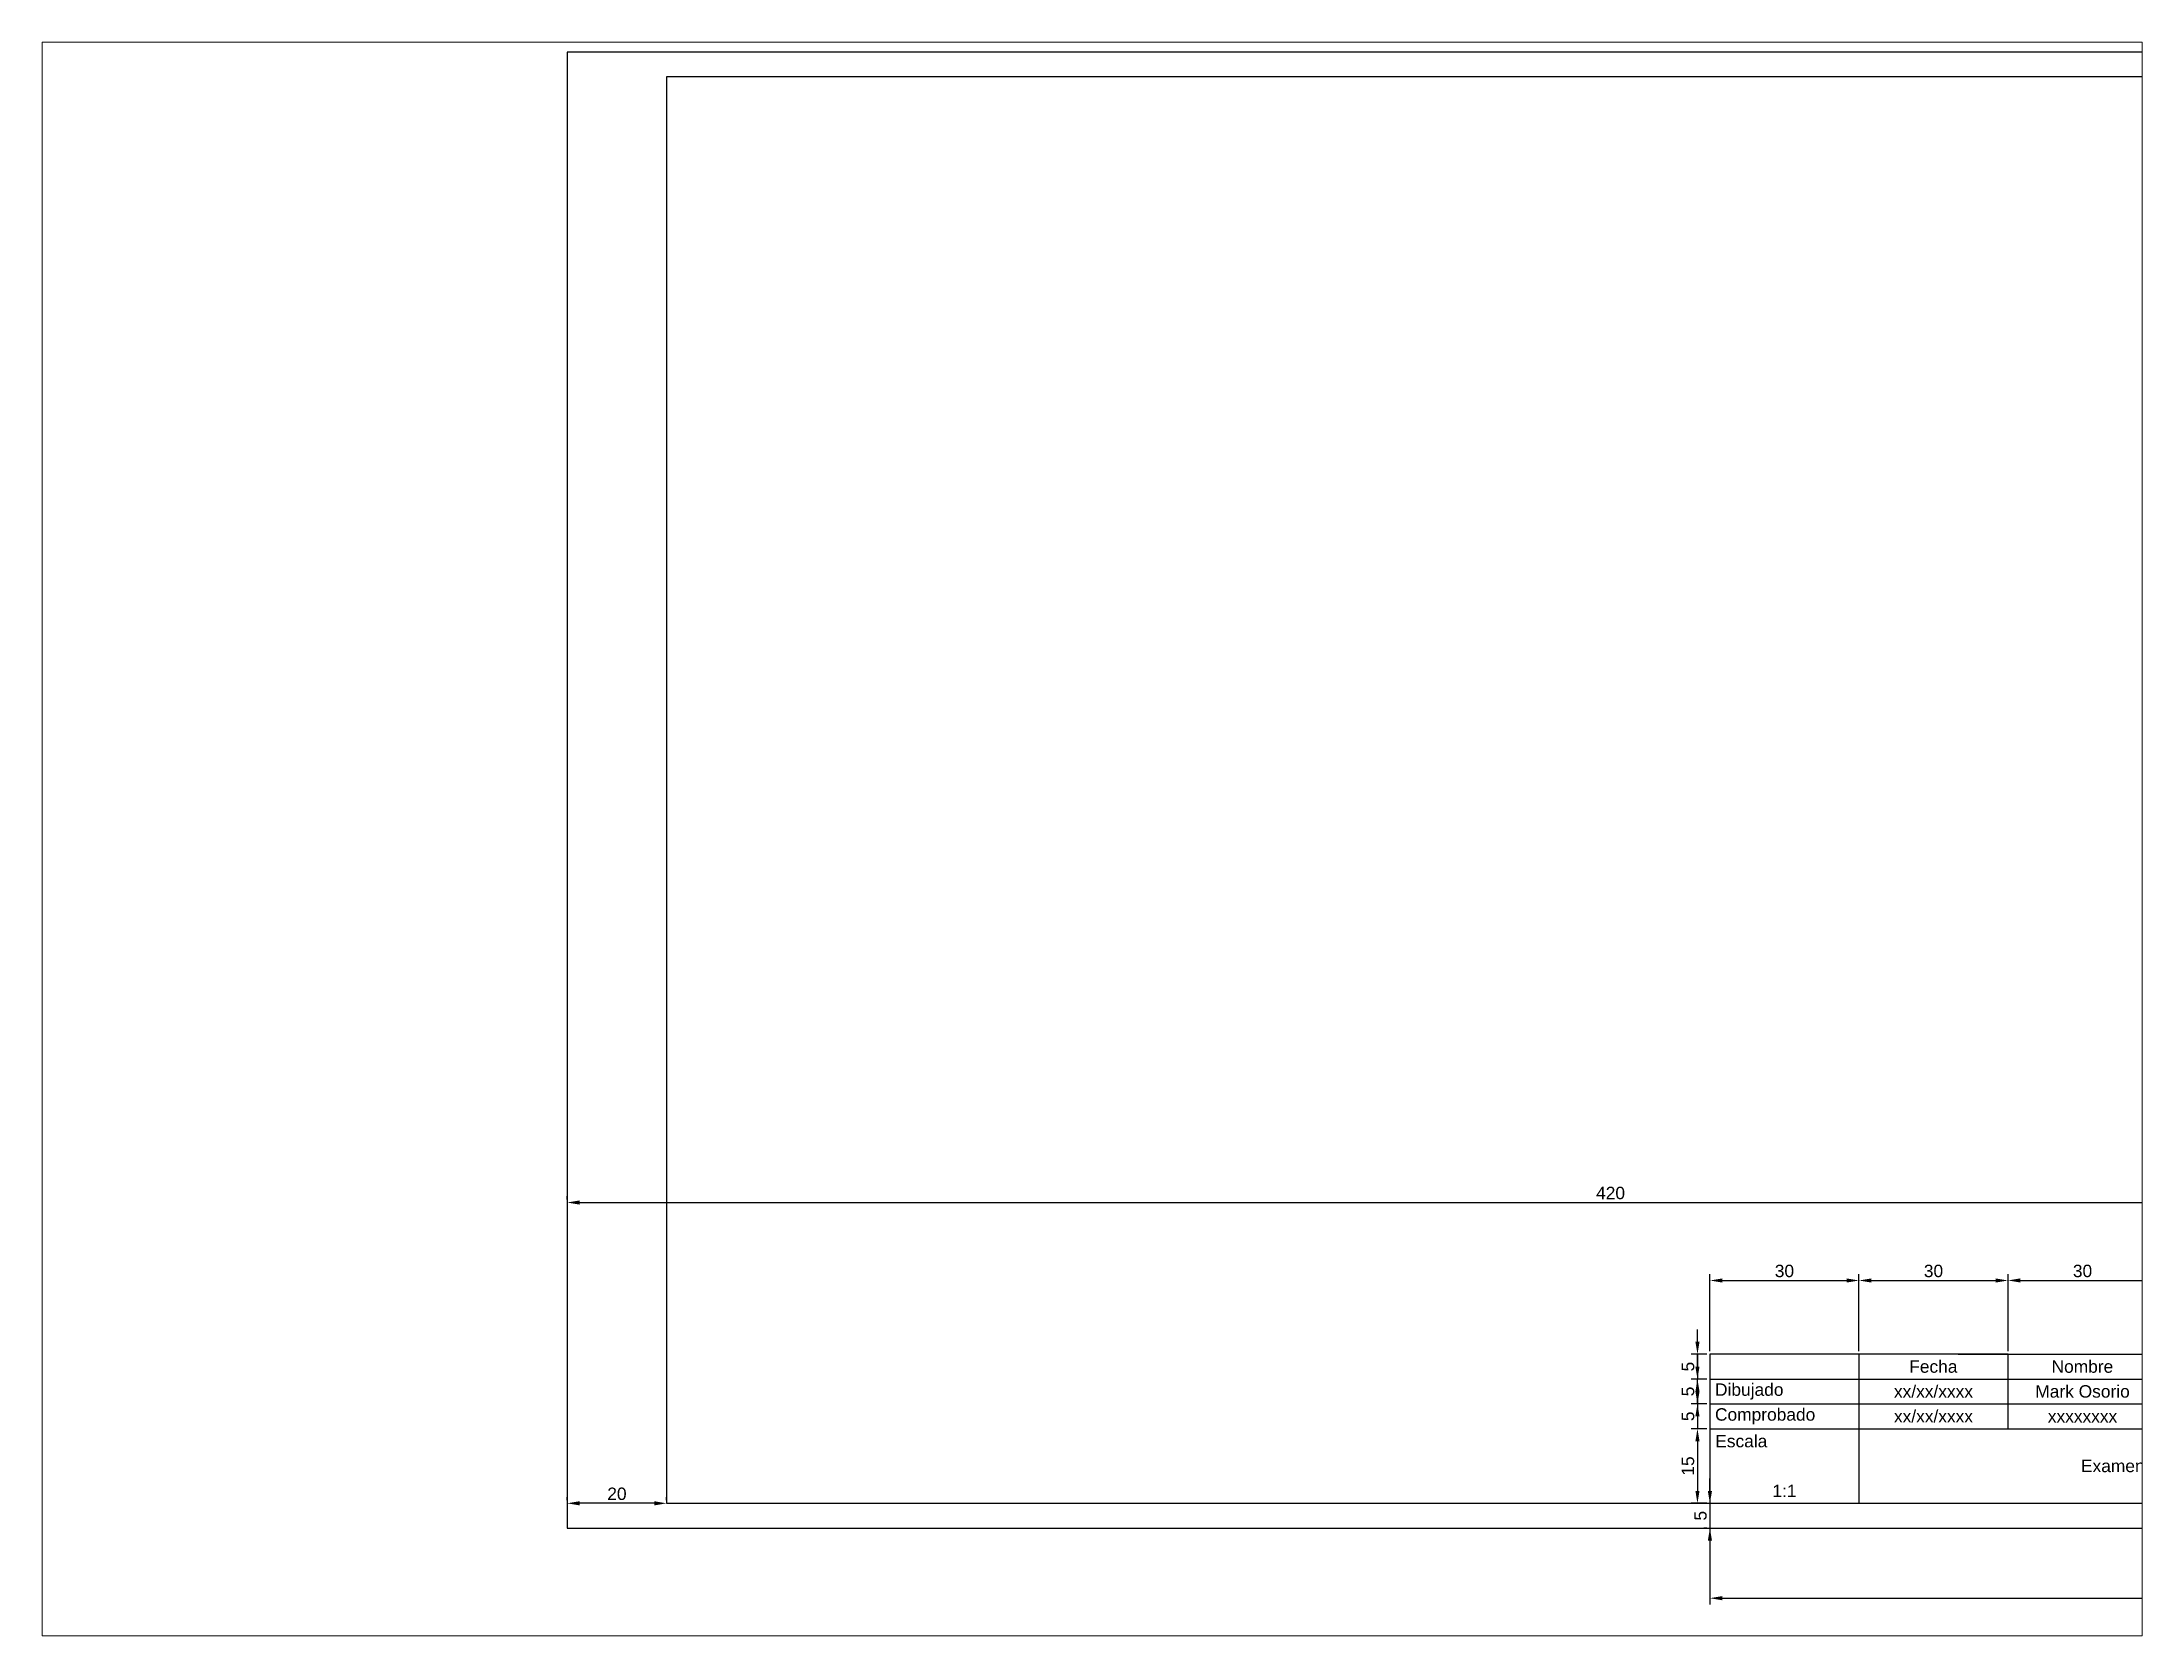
# Paper-space layout 'Presentación1' of a CAD drawing. Header units: millimetres. Extents: x 26 to 231, y 20 to 176.
# The model-space entities are those that its viewports show. They can reach past a viewport. Long polylines and large blocks are cut down to what shows.
import ezdxf

# ---------------------------------------------------------------- set-up
doc = ezdxf.new("R2010")
doc.units = ezdxf.units.MM
for name, color, linetype in [('Caj_Borde', 2, 'Continuous'), ('caj_Texto_Editar', 6, 'Continuous'), ('Caj_Texto_Fijo', 7, 'Continuous'), ('Cajetin', 7, 'Continuous'), ('Cotas', 3, 'Continuous')]:
    doc.layers.add(name, color=color, linetype=linetype)
doc.styles.get("Standard").update_dxf_attribs({"font": 'arial.ttf'})
doc.dimstyles.new('ISO-25', dxfattribs={"dimtxt": 2.5, "dimasz": 2.5, "dimexe": 1.25, "dimexo": 0.625, "dimtad": 1, "dimtxsty": 'Standard', "dimcen": 2.5, "dimadec": 0, "dimazin": 0, "dimtfac": 1, "dimtmove": 0, "dimatfit": 3, "dimfxl": 1, "dimarcsym": 0})

# ---------------------------------------------------------------- blocks, each defined once
blk = doc.blocks.new('*D0')
at = {"layer": 'Cotas', "color": 0, "lineweight": -2, "transparency": 16777216}
for p, q in [((230, 35.62), (230, 51.08)), ((260, 35.62), (260, 51.08)), ((232.5, 49.83), (257.5, 49.83))]:
    blk.add_line(p, q, dxfattribs=at)
at = {"layer": 'Cotas', "color": 0, "transparency": 16777216}
for points in [[(232.5, 50.25), (232.5, 49.42), (230, 49.83)], [(257.5, 50.25), (257.5, 49.42), (260, 49.83)]]:
    blk.add_solid(points, dxfattribs=at)
at = {"layer": 'Defpoints', "color": 0, "transparency": 16777216}
for p in [(260, 49.83), (230, 35), (260, 35)]:
    blk.add_point(p, dxfattribs=at)
at = {"layer": 'Cotas', "color": 0, "transparency": 16777216, "insert": (245, 51.74), "char_height": 2.5, "attachment_point": 5}
blk.add_mtext('30', dxfattribs=at)
blk = doc.blocks.new('*D1')
at = {"layer": 'Cotas', "color": 0, "lineweight": -2, "transparency": 16777216}
for p, q in [((260, 35.62), (260, 51.08)), ((290, 35.62), (290, 51.08)), ((262.5, 49.83), (287.5, 49.83))]:
    blk.add_line(p, q, dxfattribs=at)
at = {"layer": 'Cotas', "color": 0, "transparency": 16777216}
for points in [[(262.5, 50.25), (262.5, 49.42), (260, 49.83)], [(287.5, 50.25), (287.5, 49.42), (290, 49.83)]]:
    blk.add_solid(points, dxfattribs=at)
at = {"layer": 'Defpoints', "color": 0, "transparency": 16777216}
for p in [(290, 49.83), (260, 35), (290, 35)]:
    blk.add_point(p, dxfattribs=at)
at = {"layer": 'Cotas', "color": 0, "transparency": 16777216, "insert": (275, 51.74), "char_height": 2.5, "attachment_point": 5}
blk.add_mtext('30', dxfattribs=at)
blk = doc.blocks.new('*D2')
at = {"layer": 'Cotas', "color": 0, "lineweight": -2, "transparency": 16777216}
for p, q in [((290, 35.62), (290, 51.09)), ((320, 35.62), (320, 51.09)), ((292.5, 49.84), (317.5, 49.84))]:
    blk.add_line(p, q, dxfattribs=at)
at = {"layer": 'Cotas', "color": 0, "transparency": 16777216}
for points in [[(292.5, 50.26), (292.5, 49.42), (290, 49.84)], [(317.5, 50.26), (317.5, 49.42), (320, 49.84)]]:
    blk.add_solid(points, dxfattribs=at)
at = {"layer": 'Defpoints', "color": 0, "transparency": 16777216}
for p in [(320, 49.84), (290, 35), (320, 35)]:
    blk.add_point(p, dxfattribs=at)
at = {"layer": 'Cotas', "color": 0, "transparency": 16777216, "insert": (305, 51.74), "char_height": 2.5, "attachment_point": 5}
blk.add_mtext('30', dxfattribs=at)
blk = doc.blocks.new('*D5')
at = {"layer": 'Cotas', "color": 0, "lineweight": -2, "transparency": 16777216}
for p, q in [((227.49, 37.5), (227.49, 40)), ((229.38, 35), (226.24, 35)), ((227.49, 35), (227.49, 30)), ((229.38, 30), (226.24, 30)), ((227.49, 27.5), (227.49, 25))]:
    blk.add_line(p, q, dxfattribs=at)
at = {"layer": 'Cotas', "color": 0, "transparency": 16777216}
for points in [[(227.08, 37.5), (227.91, 37.5), (227.49, 35)], [(227.08, 27.5), (227.91, 27.5), (227.49, 30)]]:
    blk.add_solid(points, dxfattribs=at)
at = {"layer": 'Defpoints', "color": 0, "transparency": 16777216}
for p in [(230, 35), (227.49, 30), (230, 30)]:
    blk.add_point(p, dxfattribs=at)
at = {"layer": 'Cotas', "color": 0, "transparency": 16777216, "insert": (225.6, 32.5), "char_height": 2.5, "attachment_point": 5, "rotation": 90}
blk.add_mtext('5', dxfattribs=at)
blk = doc.blocks.new('*D6')
at = {"layer": 'Cotas', "color": 0, "lineweight": -2, "transparency": 16777216}
for p, q in [((227.49, 32.5), (227.49, 35)), ((229.38, 30), (226.24, 30)), ((227.49, 25), (227.49, 30)), ((229.38, 25), (226.24, 25)), ((227.49, 22.5), (227.49, 20))]:
    blk.add_line(p, q, dxfattribs=at)
at = {"layer": 'Cotas', "color": 0, "transparency": 16777216}
for points in [[(227.08, 32.5), (227.91, 32.5), (227.49, 30)], [(227.08, 22.5), (227.91, 22.5), (227.49, 25)]]:
    blk.add_solid(points, dxfattribs=at)
at = {"layer": 'Defpoints', "color": 0, "transparency": 16777216}
for p in [(227.49, 30), (230, 30), (230, 25)]:
    blk.add_point(p, dxfattribs=at)
at = {"layer": 'Cotas', "color": 0, "transparency": 16777216, "insert": (225.6, 27.5), "char_height": 2.5, "attachment_point": 5, "rotation": 90}
blk.add_mtext('5', dxfattribs=at)
blk = doc.blocks.new('*D7')
at = {"layer": 'Cotas', "color": 0, "lineweight": -2, "transparency": 16777216}
for p, q in [((227.49, 27.5), (227.49, 30)), ((226.87, 25), (226.24, 25)), ((227.49, 25), (227.49, 20)), ((229.38, 20), (226.24, 20)), ((227.49, 17.5), (227.49, 15))]:
    blk.add_line(p, q, dxfattribs=at)
at = {"layer": 'Cotas', "color": 0, "transparency": 16777216}
for points in [[(227.08, 27.5), (227.91, 27.5), (227.49, 25)], [(227.08, 17.5), (227.91, 17.5), (227.49, 20)]]:
    blk.add_solid(points, dxfattribs=at)
at = {"layer": 'Defpoints', "color": 0, "transparency": 16777216}
for p in [(227.49, 25), (227.49, 20), (230, 20)]:
    blk.add_point(p, dxfattribs=at)
at = {"layer": 'Cotas', "color": 0, "transparency": 16777216, "insert": (225.6, 22.5), "char_height": 2.5, "attachment_point": 5, "rotation": 90}
blk.add_mtext('5', dxfattribs=at)
blk = doc.blocks.new('*D8')
at = {"layer": 'Cotas', "color": 0, "lineweight": -2, "transparency": 16777216}
for p, q in [((229.38, 20), (226.24, 20)), ((227.49, 17.5), (227.49, 7.5)), ((229.38, 5), (226.24, 5))]:
    blk.add_line(p, q, dxfattribs=at)
at = {"layer": 'Cotas', "color": 0, "transparency": 16777216}
for points in [[(227.08, 17.5), (227.91, 17.5), (227.49, 20)], [(227.08, 7.5), (227.91, 7.5), (227.49, 5)]]:
    blk.add_solid(points, dxfattribs=at)
at = {"layer": 'Defpoints', "color": 0, "transparency": 16777216}
for p in [(230, 20), (227.49, 5), (230, 5)]:
    blk.add_point(p, dxfattribs=at)
at = {"layer": 'Cotas', "color": 0, "transparency": 16777216, "insert": (225.59, 12.5), "char_height": 2.5, "attachment_point": 5, "rotation": 90}
blk.add_mtext('15', dxfattribs=at)
blk = doc.blocks.new('*D9')
at = {"layer": 'Cotas', "color": 0, "lineweight": -2, "transparency": 16777216}
for p, q in [((230, 7.5), (230, 10)), ((229.38, 5), (228.75, 5)), ((230, 5), (230, 0)), ((229.38, 0), (228.75, 0)), ((230, -2.5), (230, -5))]:
    blk.add_line(p, q, dxfattribs=at)
at = {"layer": 'Cotas', "color": 0, "transparency": 16777216}
for points in [[(229.58, 7.5), (230.42, 7.5), (230, 5)], [(229.58, -2.5), (230.42, -2.5), (230, 0)]]:
    blk.add_solid(points, dxfattribs=at)
at = {"layer": 'Defpoints', "color": 0, "transparency": 16777216}
for p in [(230, 5), (230, 0), (230, 0)]:
    blk.add_point(p, dxfattribs=at)
at = {"layer": 'Cotas', "color": 0, "transparency": 16777216, "insert": (228.1, 2.5), "char_height": 2.5, "attachment_point": 5, "rotation": 90}
blk.add_mtext('5', dxfattribs=at)
blk = doc.blocks.new('*D10')
at = {"layer": 'Cotas', "color": 0, "lineweight": -2, "transparency": 16777216}
for p, q in [((0, 5.62), (0, 6.25)), ((17.5, 5), (2.5, 5)), ((20, 5.62), (20, 6.25))]:
    blk.add_line(p, q, dxfattribs=at)
at = {"layer": 'Cotas', "color": 0, "transparency": 16777216}
for points in [[(2.5, 5.42), (2.5, 4.58), (0, 5)], [(17.5, 5.42), (17.5, 4.58), (20, 5)]]:
    blk.add_solid(points, dxfattribs=at)
at = {"layer": 'Defpoints', "color": 0, "transparency": 16777216}
for p in [(0, 5), (0, 5), (20, 5)]:
    blk.add_point(p, dxfattribs=at)
at = {"layer": 'Cotas', "color": 0, "transparency": 16777216, "insert": (10, 6.9), "char_height": 2.5, "attachment_point": 5}
blk.add_mtext('20', dxfattribs=at)
blk = doc.blocks.new('*D11')
at = {"layer": 'Cotas', "color": 0, "lineweight": -2, "transparency": 16777216}
for p, q in [((0, 66.15), (0, 66.77)), ((2.5, 65.52), (417.5, 65.52)), ((420, 66.15), (420, 66.77))]:
    blk.add_line(p, q, dxfattribs=at)
at = {"layer": 'Cotas', "color": 0, "transparency": 16777216}
for points in [[(2.5, 65.94), (2.5, 65.1), (0, 65.52)], [(417.5, 65.94), (417.5, 65.1), (420, 65.52)]]:
    blk.add_solid(points, dxfattribs=at)
at = {"layer": 'Defpoints', "color": 0, "transparency": 16777216}
for p in [(0, 65.52), (420, 65.52), (420, 65.52)]:
    blk.add_point(p, dxfattribs=at)
at = {"layer": 'Cotas', "color": 0, "transparency": 16777216, "insert": (210, 67.42), "char_height": 2.5, "attachment_point": 5}
blk.add_mtext('420', dxfattribs=at)
blk = doc.blocks.new('*D12')
at = {"layer": 'Cotas', "color": 0, "lineweight": -2, "transparency": 16777216}
for p, q in [((230, 4.38), (230, -15.34)), ((415, 4.38), (415, -15.34)), ((232.5, -14.09), (412.5, -14.09))]:
    blk.add_line(p, q, dxfattribs=at)
at = {"layer": 'Cotas', "color": 0, "transparency": 16777216}
for points in [[(232.5, -13.67), (232.5, -14.51), (230, -14.09)], [(412.5, -13.67), (412.5, -14.51), (415, -14.09)]]:
    blk.add_solid(points, dxfattribs=at)
at = {"layer": 'Defpoints', "color": 0, "transparency": 16777216}
for p in [(230, 5), (415, 5), (415, -14.09)]:
    blk.add_point(p, dxfattribs=at)
at = {"layer": 'Cotas', "color": 0, "transparency": 16777216, "insert": (322.5, -12.19), "char_height": 2.5, "attachment_point": 5}
blk.add_mtext('185', dxfattribs=at)

msp = doc.modelspace()

# ---------------------------------------------------------------- linework, layer by layer
at = {"layer": 'Caj_Borde'}
for p, q in [((420, 297), (0, 297)), ((0, 297), (0, 0)), ((0, 0), (420, 0))]:
    msp.add_line(p, q, dxfattribs=at)
at = {"layer": 'Cajetin'}
for p, q in [((415, 292), (20, 292)), ((20, 292), (20, 5)), ((230, 35), (230, 5)), ((20, 5), (415, 5))]:
    msp.add_line(p, q, dxfattribs=at)
for points in [[(290, 20), (290, 35), (230, 35)], [(260, 35), (260, 5)], [(280, 35), (415, 35)], [(290, 20), (320, 20), (320, 35)], [(230, 30), (290, 30)], [(290, 30), (320, 30)], [(230, 25), (290, 25)], [(290, 25), (320, 25)], [(230, 20), (290, 20)]]:
    msp.add_lwpolyline(points, dxfattribs=at)

# ---------------------------------------------------------------- texts
at = {"layer": 'caj_Texto_Editar', "char_height": 2.5, "attachment_point": 5}
for s, insert, width in [('\\pxqc;xx/xx/xxxx', (275, 27.5), 30), ('\\pxqc;Mark Osorio', (305, 27.5), 30), ('\\pxqc;xx/xx/xxxx', (275, 22.5), 30), ('\\pxqc;xxxxxxxx', (305, 22.5), 30), ('\\pxqc;Examen Plano 1', (317.5, 12.5), 115), ('\\pxqc;1:1', (245, 7.5), 30)]:
    msp.add_mtext(s, dxfattribs=dict(at, insert=insert, width=width))
at = {"layer": 'Caj_Texto_Fijo', "char_height": 2.5}
for s, insert, width, attachment_point in [('Fecha', (274.973, 32.5), 29.94658, 5), ('Nombre', (304.973, 32.5), 29.94658, 5), (' Dibujado', (230.053, 27.5), 29.94658, 4), ('\\pxql; Comprobado', (230.053, 22.5), 30, 4), ('\\pxql; Escala', (230.106, 17.5), 30, 4)]:
    msp.add_mtext(s, dxfattribs=dict(at, insert=insert, width=width, attachment_point=attachment_point))

# ---------------------------------------------------------------- dimensions: what is measured, and where the dimension line sits
at = {"layer": 'Cotas'}
for base, p1, p2, picture, middle in [((420, 65.522), (0, 65.522), (420, 65.522), '*D11', (210, 67.423)), ((260, 49.834), (230, 35), (260, 35), '*D0', (245, 51.736)), ((290, 49.834), (260, 35), (290, 35), '*D1', (275, 51.736)), ((320, 49.84), (290, 35), (320, 35), '*D2', (305, 51.742)), ((0, 5), (20, 5), (0, 5), '*D10', (10, 6.901))]:
    dim = msp.add_linear_dim(base=base, p1=p1, p2=p2, dimstyle='ISO-25', dxfattribs=at)
    dim.commit()
    dim.dimension.update_dxf_attribs({"geometry": picture, "text_midpoint": middle})
for base, p1, p2, picture, middle in [((227.493, 30), (230, 35), (230, 30), '*D5', (225.597, 32.5)), ((227.493, 30), (230, 25), (230, 30), '*D6', (225.597, 27.5)), ((227.493, 20), (227.493, 25), (230, 20), '*D7', (225.597, 22.5)), ((227.493, 5), (230, 20), (230, 5), '*D8', (225.592, 12.5)), ((230, 0), (230, 5), (230, 0), '*D9', (228.104, 2.5))]:
    dim = msp.add_linear_dim(base=base, p1=p1, p2=p2, angle=90, dimstyle='ISO-25', dxfattribs=at)
    dim.commit()
    dim.dimension.update_dxf_attribs({"geometry": picture, "text_midpoint": middle})
dim = msp.add_aligned_dim(p1=(230, 5), p2=(415, 5), distance=-19.091, dimstyle='ISO-25', dxfattribs=at)
dim.commit()
dim.dimension.update_dxf_attribs({"geometry": '*D12', "text_midpoint": (322.5, -12.189)})

psp = doc.layouts.new('Presentación1')

# ---------------------------------------------------------------- viewports
at = {"layer": '0'}
psp.add_viewport(center=(128.5, 97.5), size=(205.6, 156), view_center_point=(105.625, 138.665), view_height=320.72092, dxfattribs=at)

doc.saveas('drawing.dxf')
